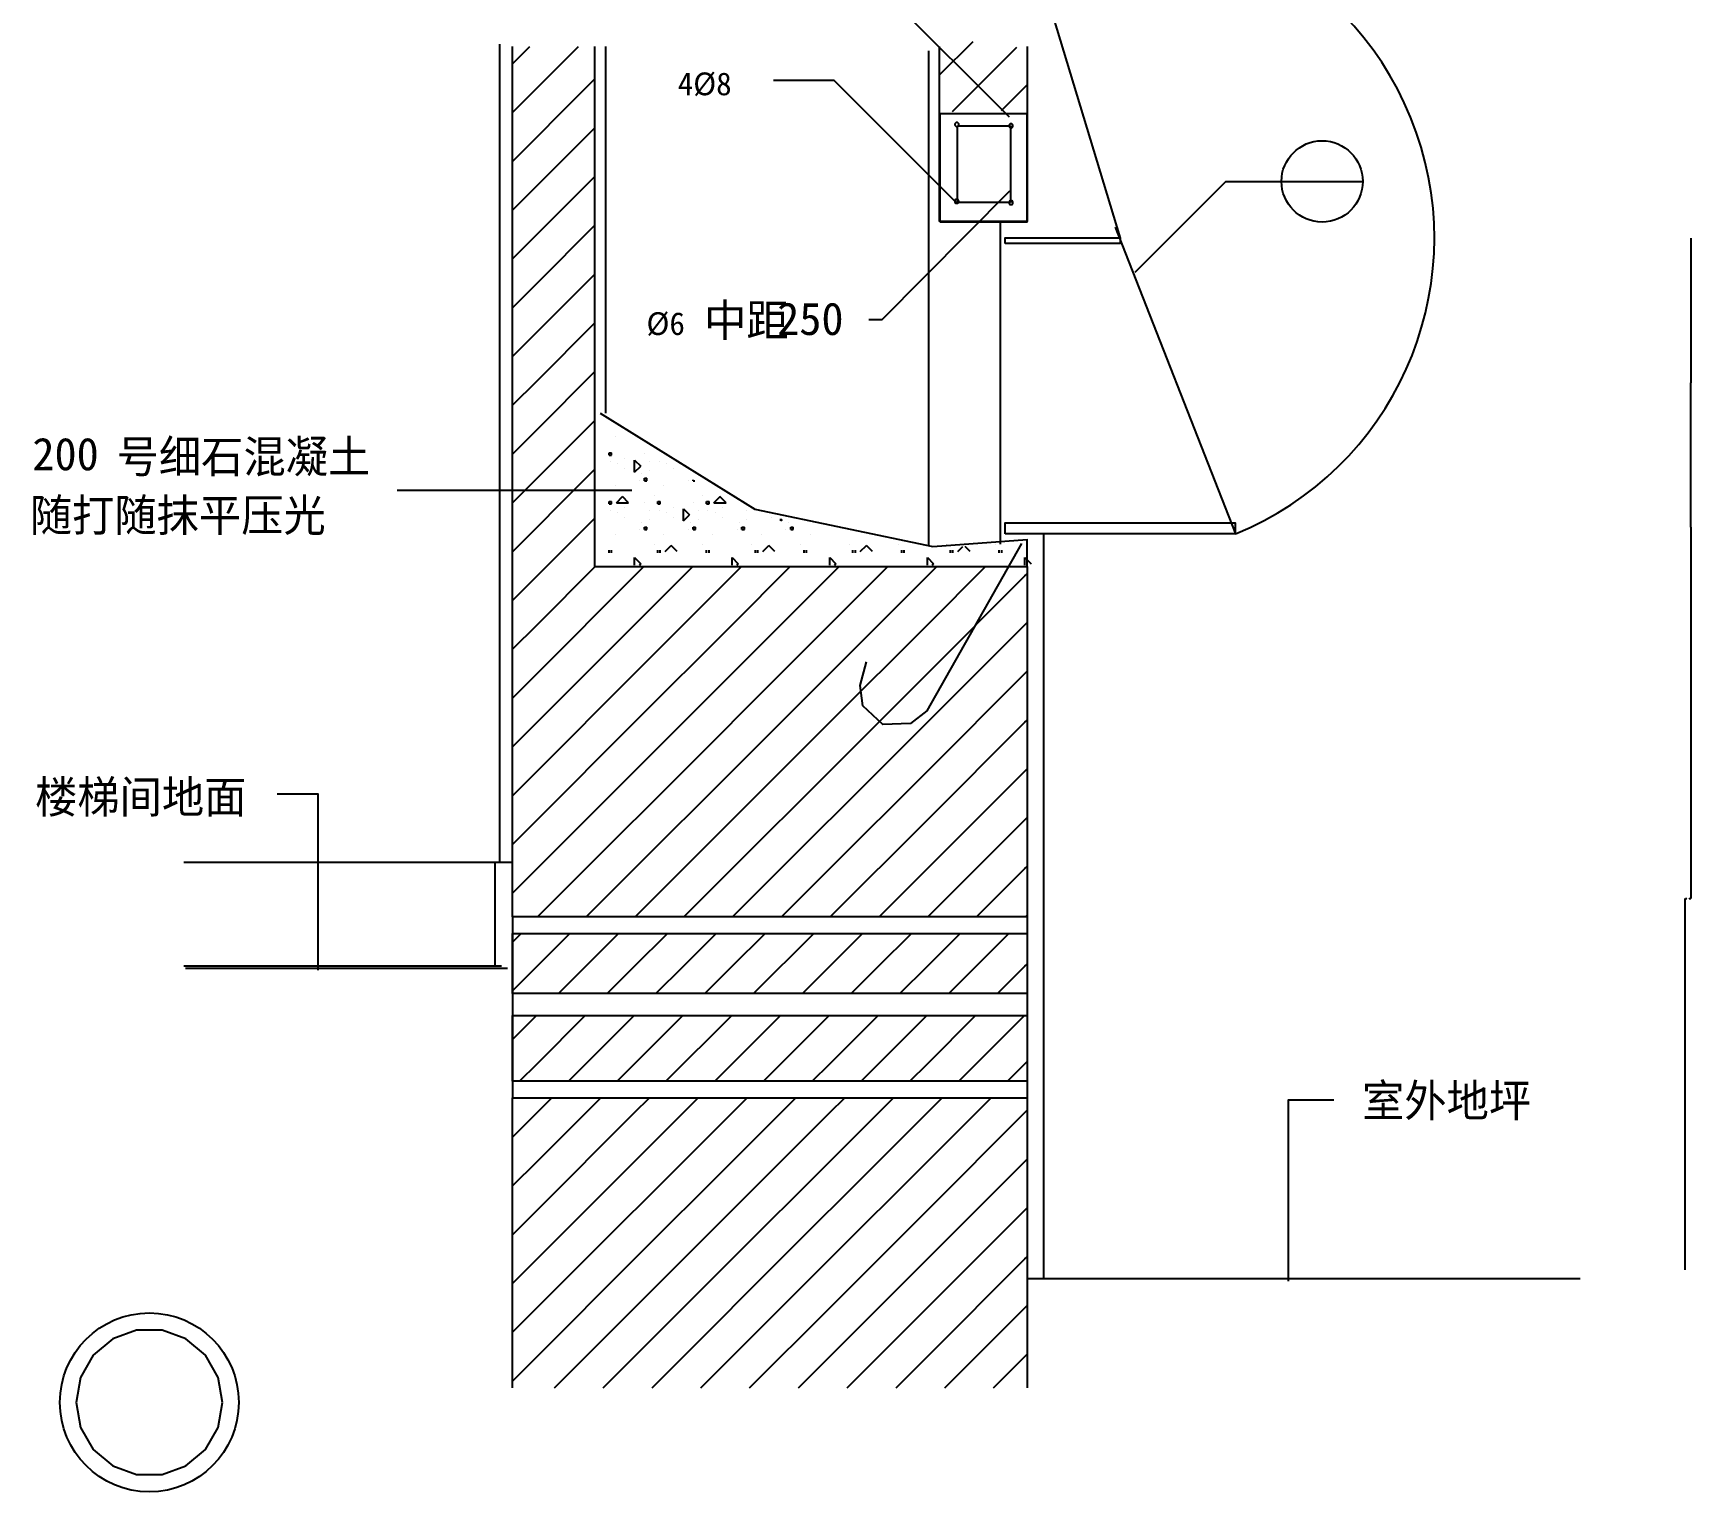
# Model space of a CAD drawing. Header units: metres. Extents: x 18035 to 20202, y 17281 to 21969.
# Drawn here: x 18035 to 20074, y 17281 to 19075 of the extents above; entities that cross this region are included whole.
import ezdxf

# ---------------------------------------------------------------- set-up
doc = ezdxf.new("R2010")
doc.units = ezdxf.units.M
doc.layers.add('ZZ-4', color=3, linetype='Continuous')
doc.layers.add('ZZ-5', color=7, linetype='Continuous')
doc.dimstyles.get("Standard").update_dxf_attribs({"dimtxt": 2.5, "dimasz": 2.5, "dimexe": 1.25, "dimexo": 0.625, "dimtad": 1, "dimcen": 2.5, "dimazin": 3, "dimtfac": 1, "dimtmove": 0, "dimatfit": 3})

# ---------------------------------------------------------------- blocks, each defined once
blk = doc.blocks.new('*D1')
for p, q in [((20073.31, 18467.22), (20073.31, 18010.61)), ((20066.34, 17554), (20066.34, 18010.61)), ((20066.59, 18010.61), (20068.325, 18010.61)), ((20071.325, 18010.61), (20073.06, 18010.61))]:
    blk.add_line(p, q)
at = {"layer": 'Defpoints'}
for p in [(20073.31, 18467.22), (20066.34, 18010.61), (20066.34, 17554)]:
    blk.add_point(p, dxfattribs=at)
at = {"layer": 'ZZ-4', "insert": (20069.825, 18010.61), "char_height": 1, "attachment_point": 5}
blk.add_mtext('750', dxfattribs=at)
blk = doc.blocks.new('*D10')
for p, q in [((20073.31, 18822.75), (20073.31, 18644.98)), ((20073.06, 18644.98), (20072.81, 18644.98)), ((20073.31, 18467.22), (20073.31, 18644.98)), ((20073.31, 18644.98), (20073.31, 18644.98)), ((20073.56, 18644.98), (20073.81, 18644.98))]:
    blk.add_line(p, q)
at = {"layer": 'Defpoints'}
for p in [(20073.31, 18822.75), (20073.31, 18644.98), (20073.31, 18467.22)]:
    blk.add_point(p, dxfattribs=at)
at = {"layer": 'ZZ-4', "insert": (20073.31, 18646.105), "char_height": 1, "attachment_point": 5}
blk.add_mtext('550', dxfattribs=at)

msp = doc.modelspace()

# ---------------------------------------------------------------- linework, layer by layer
for p, q in [((19371.78, 18822.81), (19257.31, 19200)), ((18608.24, 19061.37), (18608.24, 18055.28)), ((18623.97, 19037.14), (18645.4, 19058.57)), ((18654.23, 19007.4), (18705.4, 19058.57)), ((18738.57, 19058.56), (18738.57, 18607.42)), ((19149.19, 19023.44), (19190.39, 19064.65)), ((19165.31, 18978.64), (19244.14, 19057.48)), ((19135.75, 19052.91), (19135.75, 18443.75)), ((18714.23, 19007.4), (18724.98, 19018.14)), ((18623.97, 18917.14), (18714.23, 19007.4)), ((18623.97, 18977.14), (18654.23, 19007.4)), ((18654.23, 19007.4), (18654.23, 19007.4)), ((18714.23, 19007.4), (18714.23, 19007.4)), ((19225.33, 18979.54), (19256.68, 19010.9)), ((18654.23, 18887.4), (18724.98, 18958.14)), ((19171.36, 18960.82), (19236.32, 18960.82)), ((19171.36, 18866.72), (19171.36, 18960.82)), ((19236.32, 18960.82), (19236.32, 18866.72)), ((18654.23, 18827.4), (18724.98, 18898.14)), ((18623.97, 18857.14), (18654.23, 18887.4)), ((18654.23, 18887.4), (18654.23, 18887.4)), ((19236.32, 18866.72), (19171.36, 18866.72)), ((18654.23, 18767.4), (18724.98, 18838.14)), ((19223.64, 18843.02), (19223.64, 18446.25)), ((18623.97, 18797.14), (18654.23, 18827.4)), ((18654.23, 18827.4), (18654.23, 18827.4)), ((18623.97, 18677.14), (18714.23, 18767.4)), ((18623.97, 18737.14), (18654.23, 18767.4)), ((18654.23, 18767.4), (18654.23, 18767.4)), ((18714.23, 18767.4), (18724.98, 18778.14)), ((18714.23, 18767.4), (18714.23, 18767.4)), ((18654.23, 18647.4), (18724.98, 18718.14)), ((18623.97, 18617.14), (18654.23, 18647.4)), ((18654.23, 18587.4), (18724.98, 18658.14)), ((18654.23, 18647.4), (18654.23, 18647.4)), ((18623.97, 18557.14), (18654.23, 18587.4)), ((18654.23, 18527.4), (18724.98, 18598.14)), ((18654.23, 18587.4), (18654.23, 18587.4)), ((18750.23, 18578.4), (18750.23, 18578.4)), ((18742.73, 18558.9), (18745.73, 18558.9)), ((18742.73, 18555.9), (18742.73, 18558.9)), ((18742.73, 18555.9), (18745.73, 18555.9)), ((18744.23, 18548.4), (18744.23, 18548.4)), ((18745.73, 18555.9), (18745.73, 18558.9)), ((18753.23, 18545.4), (18753.23, 18545.4)), ((18762.23, 18551.4), (18762.23, 18551.4)), ((18774.23, 18549.9), (18781.76, 18542.37)), ((18774.23, 18534.9), (18774.23, 18549.9)), ((18786.23, 18557.4), (18786.23, 18557.4)), ((18792.23, 18548.4), (18792.23, 18548.4)), ((18804.23, 18548.4), (18804.23, 18548.4)), ((18813.23, 18545.4), (18813.23, 18545.4)), ((18623.97, 18497.14), (18654.23, 18527.4)), ((18623.97, 18437.14), (18714.23, 18527.4)), ((18654.23, 18527.4), (18654.23, 18527.4)), ((18714.23, 18527.4), (18724.98, 18538.14)), ((18714.23, 18527.4), (18714.23, 18527.4)), ((18762.23, 18539.4), (18762.23, 18539.4)), ((18774.23, 18534.9), (18781.76, 18542.43)), ((18780.23, 18524.4), (18780.23, 18524.4)), ((18783.23, 18533.4), (18783.23, 18533.4)), ((18786.23, 18524.4), (18786.23, 18527.4)), ((18786.23, 18527.4), (18789.23, 18527.4)), ((18786.23, 18524.4), (18789.23, 18524.4)), ((18789.23, 18524.4), (18789.23, 18527.4)), ((18792.23, 18536.4), (18792.23, 18536.4)), ((18822.23, 18539.4), (18822.23, 18539.4)), ((18840.23, 18524.4), (18840.23, 18524.4)), ((18846.23, 18524.4), (18846.23, 18525.62)), ((18846.23, 18524.4), (18848.42, 18524.4)), ((18750.23, 18518.4), (18750.23, 18518.4)), ((18751.73, 18497.4), (18759.26, 18504.93)), ((18766.73, 18497.4), (18759.2, 18504.93)), ((18798.23, 18506.4), (18798.23, 18506.4)), ((18810.23, 18518.4), (18810.23, 18518.4)), ((18858.23, 18506.4), (18858.23, 18506.4)), ((18871.73, 18497.4), (18879.26, 18504.93)), ((18886.73, 18497.4), (18879.2, 18504.93)), ((18742.73, 18498.9), (18745.73, 18498.9)), ((18742.73, 18495.9), (18742.73, 18498.9)), ((18742.73, 18495.9), (18745.73, 18495.9)), ((18744.23, 18488.4), (18744.23, 18488.4)), ((18745.73, 18495.9), (18745.73, 18498.9)), ((18751.73, 18497.4), (18766.73, 18497.4)), ((18753.23, 18485.4), (18753.23, 18485.4)), ((18762.23, 18491.4), (18762.23, 18491.4)), ((18786.23, 18497.4), (18786.23, 18497.4)), ((18792.23, 18488.4), (18792.23, 18488.4)), ((18802.73, 18498.9), (18805.73, 18498.9)), ((18802.73, 18495.9), (18802.73, 18498.9)), ((18802.73, 18495.9), (18805.73, 18495.9)), ((18804.23, 18488.4), (18804.23, 18488.4)), ((18805.73, 18495.9), (18805.73, 18498.9)), ((18813.23, 18485.4), (18813.23, 18485.4)), ((18822.23, 18491.4), (18822.23, 18491.4)), ((18834.23, 18489.9), (18841.76, 18482.37)), ((18834.23, 18474.9), (18834.23, 18489.9)), ((18834.23, 18474.9), (18841.76, 18482.43)), ((18846.23, 18497.4), (18846.23, 18497.4)), ((18852.23, 18488.4), (18852.23, 18488.4)), ((18862.73, 18498.9), (18865.73, 18498.9)), ((18862.73, 18495.9), (18862.73, 18498.9)), ((18862.73, 18495.9), (18865.73, 18495.9)), ((18864.23, 18488.4), (18864.23, 18488.4)), ((18865.73, 18495.9), (18865.73, 18498.9)), ((18871.73, 18497.4), (18886.73, 18497.4)), ((18873.23, 18485.4), (18873.23, 18485.4)), ((18882.23, 18491.4), (18882.23, 18491.4)), ((18912.23, 18488.4), (18912.23, 18488.4)), ((18924.23, 18488.4), (18924.23, 18488.4)), ((18665.72, 18418.89), (18724.98, 18478.14)), ((18762.23, 18479.4), (18762.23, 18479.4)), ((18780.23, 18464.4), (18780.23, 18464.4)), ((18783.23, 18473.4), (18783.23, 18473.4)), ((18786.23, 18464.4), (18786.23, 18467.4)), ((18786.23, 18467.4), (18789.23, 18467.4)), ((18786.23, 18464.4), (18789.23, 18464.4)), ((18789.23, 18464.4), (18789.23, 18467.4)), ((18792.23, 18476.4), (18792.23, 18476.4)), ((18822.23, 18479.4), (18822.23, 18479.4)), ((18840.23, 18464.4), (18840.23, 18464.4)), ((18843.23, 18473.4), (18843.23, 18473.4)), ((18846.23, 18464.4), (18846.23, 18467.4)), ((18846.23, 18467.4), (18849.23, 18467.4)), ((18846.23, 18464.4), (18849.23, 18464.4)), ((18849.23, 18464.4), (18849.23, 18467.4)), ((18852.23, 18476.4), (18852.23, 18476.4)), ((18882.23, 18479.4), (18882.23, 18479.4)), ((18900.23, 18464.4), (18900.23, 18464.4)), ((18903.23, 18473.4), (18903.23, 18473.4)), ((18906.23, 18464.4), (18906.23, 18467.4)), ((18906.23, 18467.4), (18909.23, 18467.4)), ((18906.23, 18464.4), (18909.23, 18464.4)), ((18909.23, 18464.4), (18909.23, 18467.4)), ((18912.23, 18476.4), (18912.23, 18476.4)), ((18942.23, 18479.4), (18942.23, 18479.4)), ((18954.23, 18474.9), (18954.23, 18477.47)), ((18954.23, 18474.9), (18956.15, 18476.82)), ((18960.23, 18464.4), (18960.23, 18464.4)), ((18963.23, 18473.4), (18963.23, 18473.4)), ((18966.23, 18464.4), (18966.23, 18467.4)), ((18966.23, 18467.4), (18969.23, 18467.4)), ((18966.23, 18464.4), (18969.23, 18464.4)), ((18969.23, 18464.4), (18969.23, 18467.4)), ((18750.23, 18458.4), (18750.23, 18458.4)), ((18798.23, 18446.4), (18798.23, 18446.4)), ((18810.23, 18458.4), (18810.23, 18458.4)), ((18811.73, 18437.4), (18819.26, 18444.93)), ((18826.73, 18437.4), (18819.2, 18444.93)), ((18858.23, 18446.4), (18858.23, 18446.4)), ((18870.23, 18458.4), (18870.23, 18458.4)), ((18918.23, 18446.4), (18918.23, 18446.4)), ((18930.23, 18458.4), (18930.23, 18458.4)), ((18931.73, 18437.4), (18939.26, 18444.93)), ((18946.73, 18437.4), (18939.2, 18444.93)), ((18978.23, 18446.4), (18978.23, 18446.4)), ((18990.23, 18458.4), (18990.23, 18458.4)), ((19038.23, 18446.4), (19038.23, 18446.4)), ((19051.73, 18437.4), (19059.26, 18444.93)), ((19066.73, 18437.4), (19059.2, 18444.93)), ((19098.23, 18446.4), (19098.23, 18446.4)), ((19158.23, 18446.4), (19158.23, 18446.4)), ((19171.73, 18437.4), (19177.77, 18443.44)), ((19186.73, 18437.4), (19180.61, 18443.52)), ((19218.23, 18446.4), (19218.23, 18446.4)), ((19277.28, 18459.28), (19277.28, 17543.53)), ((18742.73, 18435.9), (18742.73, 18438.9)), ((18745.73, 18435.9), (18745.73, 18438.9)), ((18774.23, 18429.9), (18781.76, 18422.37)), ((18774.23, 18420.69), (18774.23, 18429.9)), ((18780.02, 18420.69), (18781.76, 18422.43)), ((18802.73, 18435.9), (18802.73, 18438.9)), ((18805.73, 18435.9), (18805.73, 18438.9)), ((18862.73, 18435.9), (18862.73, 18438.9)), ((18865.73, 18435.9), (18865.73, 18438.9)), ((18894.23, 18429.9), (18901.76, 18422.37)), ((18894.23, 18420.69), (18894.23, 18429.9)), ((18900.02, 18420.69), (18901.76, 18422.43)), ((18922.73, 18435.9), (18922.73, 18438.9)), ((18925.73, 18435.9), (18925.73, 18438.9)), ((18982.73, 18435.9), (18982.73, 18438.9)), ((18985.73, 18435.9), (18985.73, 18438.9)), ((19014.23, 18429.9), (19021.76, 18422.37)), ((19014.23, 18420.69), (19014.23, 18429.9)), ((19020.02, 18420.69), (19021.76, 18422.43)), ((19042.73, 18435.9), (19042.73, 18438.9)), ((19045.73, 18435.9), (19045.73, 18438.9)), ((19102.73, 18435.9), (19102.73, 18438.9)), ((19105.73, 18435.9), (19105.73, 18438.9)), ((19134.23, 18429.9), (19141.76, 18422.37)), ((19134.23, 18420.69), (19134.23, 18429.9)), ((19140.02, 18420.69), (19141.76, 18422.43)), ((19162.73, 18435.9), (19162.73, 18438.9)), ((19165.73, 18435.9), (19165.73, 18438.9)), ((19222.73, 18435.9), (19222.73, 18438.9)), ((19225.73, 18435.9), (19225.73, 18438.9)), ((19254.23, 18429.9), (19261.76, 18422.37)), ((19254.23, 18420.69), (19254.23, 18429.9)), ((18623.97, 18377.14), (18654.23, 18407.4)), ((18654.23, 18347.4), (18725.72, 18418.89)), ((18654.23, 18407.4), (18665.72, 18418.89)), ((18654.23, 18287.4), (18774.23, 18407.4)), ((18654.23, 18407.4), (18654.23, 18407.4)), ((18714.23, 18287.4), (18834.23, 18407.4)), ((18774.23, 18407.4), (18785.72, 18418.89)), ((18774.23, 18287.4), (18894.23, 18407.4)), ((18774.23, 18407.4), (18774.23, 18407.4)), ((18834.23, 18407.4), (18845.72, 18418.89)), ((18834.23, 18407.4), (18834.23, 18407.4)), ((18894.23, 18347.4), (18965.72, 18418.89)), ((18894.23, 18407.4), (18905.72, 18418.89)), ((18894.23, 18287.4), (19014.23, 18407.4)), ((18894.23, 18407.4), (18894.23, 18407.4)), ((18954.23, 18287.4), (19074.23, 18407.4)), ((19014.23, 18407.4), (19025.72, 18418.89)), ((19014.23, 18287.4), (19134.23, 18407.4)), ((19014.23, 18407.4), (19014.23, 18407.4)), ((19074.23, 18407.4), (19085.72, 18418.89)), ((19074.23, 18407.4), (19074.23, 18407.4)), ((19134.23, 18347.4), (19205.72, 18418.89)), ((19134.23, 18407.4), (19145.72, 18418.89)), ((19134.23, 18287.4), (19254.23, 18407.4)), ((19134.23, 18407.4), (19134.23, 18407.4)), ((19254.23, 18407.4), (19256.95, 18410.12)), ((19254.23, 18407.4), (19254.23, 18407.4)), ((18623.97, 18317.14), (18654.23, 18347.4)), ((18654.23, 18347.4), (18654.23, 18347.4)), ((18774.23, 18227.4), (18894.23, 18347.4)), ((18894.23, 18347.4), (18894.23, 18347.4)), ((19014.23, 18227.4), (19134.23, 18347.4)), ((19134.23, 18347.4), (19134.23, 18347.4)), ((19194.23, 18287.4), (19256.95, 18350.12)), ((18623.97, 18257.14), (18654.23, 18287.4)), ((18623.97, 18197.14), (18714.23, 18287.4)), ((18654.23, 18167.4), (18774.23, 18287.4)), ((18654.23, 18287.4), (18654.23, 18287.4)), ((18714.23, 18287.4), (18714.23, 18287.4)), ((18774.23, 18167.4), (18894.23, 18287.4)), ((18774.23, 18287.4), (18774.23, 18287.4)), ((18834.23, 18167.4), (18954.23, 18287.4)), ((18894.23, 18167.4), (19014.23, 18287.4)), ((18894.23, 18287.4), (18894.23, 18287.4)), ((18954.23, 18287.4), (18954.23, 18287.4)), ((19014.23, 18167.4), (19134.23, 18287.4)), ((19014.23, 18287.4), (19014.23, 18287.4)), ((19074.23, 18167.4), (19194.23, 18287.4)), ((19134.23, 18167.4), (19254.23, 18287.4)), ((19134.23, 18287.4), (19134.23, 18287.4)), ((19194.23, 18287.4), (19194.23, 18287.4)), ((19254.23, 18287.4), (19256.95, 18290.12)), ((19254.23, 18287.4), (19254.23, 18287.4)), ((18654.23, 18107.4), (18774.23, 18227.4)), ((18774.23, 18227.4), (18774.23, 18227.4)), ((18894.23, 18107.4), (19014.23, 18227.4)), ((19014.23, 18227.4), (19014.23, 18227.4)), ((19134.23, 18107.4), (19254.23, 18227.4)), ((19254.23, 18227.4), (19256.95, 18230.12)), ((19254.23, 18227.4), (19254.23, 18227.4)), ((18623.97, 18137.14), (18654.23, 18167.4)), ((18654.23, 18047.4), (18774.23, 18167.4)), ((18654.23, 18167.4), (18654.23, 18167.4)), ((18714.23, 18047.4), (18834.23, 18167.4)), ((18774.23, 18047.4), (18894.23, 18167.4)), ((18774.23, 18167.4), (18774.23, 18167.4)), ((18834.23, 18167.4), (18834.23, 18167.4)), ((18894.23, 18047.4), (19014.23, 18167.4)), ((18894.23, 18167.4), (18894.23, 18167.4)), ((18954.23, 18047.4), (19074.23, 18167.4)), ((19014.23, 18047.4), (19134.23, 18167.4)), ((19014.23, 18167.4), (19014.23, 18167.4)), ((19074.23, 18167.4), (19074.23, 18167.4)), ((19134.23, 18047.4), (19254.23, 18167.4)), ((19134.23, 18167.4), (19134.23, 18167.4)), ((19254.23, 18167.4), (19256.95, 18170.12)), ((19254.23, 18167.4), (19254.23, 18167.4)), ((18623.97, 18077.14), (18654.23, 18107.4)), ((18654.23, 18107.4), (18654.23, 18107.4)), ((18774.78, 17987.95), (18894.23, 18107.4)), ((18894.23, 18107.4), (18894.23, 18107.4)), ((19014.78, 17987.95), (19134.23, 18107.4)), ((19134.23, 18107.4), (19134.23, 18107.4)), ((19194.23, 18047.4), (19256.95, 18110.12)), ((18602.39, 18054.77), (18602.39, 17928.02)), ((18623.97, 18017.14), (18654.23, 18047.4)), ((18654.23, 18047.4), (18654.23, 18047.4)), ((18654.78, 17987.95), (18714.23, 18047.4)), ((18714.23, 18047.4), (18714.23, 18047.4)), ((18714.78, 17987.95), (18774.23, 18047.4)), ((18774.23, 18047.4), (18774.23, 18047.4)), ((18834.78, 17987.95), (18894.23, 18047.4)), ((18894.23, 18047.4), (18894.23, 18047.4)), ((18894.78, 17987.95), (18954.23, 18047.4)), ((18954.23, 18047.4), (18954.23, 18047.4)), ((18954.78, 17987.95), (19014.23, 18047.4)), ((19014.23, 18047.4), (19014.23, 18047.4)), ((19074.78, 17987.95), (19134.23, 18047.4)), ((19134.23, 18047.4), (19134.23, 18047.4)), ((19134.78, 17987.95), (19194.23, 18047.4)), ((19194.23, 18047.4), (19194.23, 18047.4)), ((19194.78, 17987.95), (19254.23, 18047.4)), ((19254.23, 18047.4), (19256.95, 18050.12)), ((19254.23, 18047.4), (19254.23, 18047.4)), ((19254.78, 17987.95), (19256.95, 17990.12)), ((18623.97, 17957.14), (18634.58, 17967.75)), ((18654.23, 17927.4), (18694.58, 17967.75)), ((18680.51, 17893.68), (18754.58, 17967.75)), ((18774.23, 17927.4), (18814.58, 17967.75)), ((18834.23, 17927.4), (18874.58, 17967.75)), ((18894.23, 17927.4), (18934.58, 17967.75)), ((18920.51, 17893.68), (18994.58, 17967.75)), ((19014.23, 17927.4), (19054.58, 17967.75)), ((19074.23, 17927.4), (19114.58, 17967.75)), ((19134.23, 17927.4), (19174.58, 17967.75)), ((19160.51, 17893.68), (19234.58, 17967.75)), ((18623.97, 17897.14), (18654.23, 17927.4)), ((18654.23, 17927.4), (18654.23, 17927.4)), ((18740.51, 17893.68), (18774.23, 17927.4)), ((18774.23, 17927.4), (18774.23, 17927.4)), ((18800.51, 17893.68), (18834.23, 17927.4)), ((18834.23, 17927.4), (18834.23, 17927.4)), ((18860.51, 17893.68), (18894.23, 17927.4)), ((18894.23, 17927.4), (18894.23, 17927.4)), ((18980.51, 17893.68), (19014.23, 17927.4)), ((19014.23, 17927.4), (19014.23, 17927.4)), ((19040.51, 17893.68), (19074.23, 17927.4)), ((19074.23, 17927.4), (19074.23, 17927.4)), ((19100.51, 17893.68), (19134.23, 17927.4)), ((19134.23, 17927.4), (19134.23, 17927.4)), ((19220.51, 17893.68), (19254.23, 17927.4)), ((19254.23, 17927.4), (19256.95, 17930.12)), ((19254.23, 17927.4), (19254.23, 17927.4)), ((18623.97, 17837.14), (18653.58, 17866.75)), ((18654.23, 17807.4), (18713.58, 17866.75)), ((18714.23, 17807.4), (18773.58, 17866.75)), ((18774.23, 17807.4), (18833.58, 17866.75)), ((18812.78, 17785.94), (18893.58, 17866.75)), ((18894.23, 17807.4), (18953.58, 17866.75)), ((18954.23, 17807.4), (19013.58, 17866.75)), ((19014.23, 17807.4), (19073.58, 17866.75)), ((19052.78, 17785.94), (19133.58, 17866.75)), ((19134.23, 17807.4), (19193.58, 17866.75)), ((19194.23, 17807.4), (19253.58, 17866.75)), ((19254.23, 17807.4), (19256.95, 17810.12)), ((18632.78, 17785.94), (18654.23, 17807.4)), ((18654.23, 17807.4), (18654.23, 17807.4)), ((18692.78, 17785.94), (18714.23, 17807.4)), ((18714.23, 17807.4), (18714.23, 17807.4)), ((18752.78, 17785.94), (18774.23, 17807.4)), ((18774.23, 17807.4), (18774.23, 17807.4)), ((18872.78, 17785.94), (18894.23, 17807.4)), ((18894.23, 17807.4), (18894.23, 17807.4)), ((18932.78, 17785.94), (18954.23, 17807.4)), ((18954.23, 17807.4), (18954.23, 17807.4)), ((18992.78, 17785.94), (19014.23, 17807.4)), ((19014.23, 17807.4), (19014.23, 17807.4)), ((19112.78, 17785.94), (19134.23, 17807.4)), ((19134.23, 17807.4), (19134.23, 17807.4)), ((19172.78, 17785.94), (19194.23, 17807.4)), ((19194.23, 17807.4), (19194.23, 17807.4)), ((19232.78, 17785.94), (19254.23, 17807.4)), ((19254.23, 17807.4), (19254.23, 17807.4)), ((18624.09, 17717.26), (18672.56, 17765.73)), ((18654.23, 17687.4), (18732.56, 17765.73)), ((18654.23, 17627.4), (18774.23, 17747.4)), ((18774.23, 17687.4), (18852.56, 17765.73)), ((18774.23, 17747.4), (18792.56, 17765.73)), ((18774.23, 17747.4), (18774.23, 17747.4)), ((18834.23, 17687.4), (18912.56, 17765.73)), ((18894.23, 17687.4), (18972.56, 17765.73)), ((18894.23, 17627.4), (19014.23, 17747.4)), ((19014.23, 17687.4), (19092.56, 17765.73)), ((19014.23, 17747.4), (19032.56, 17765.73)), ((19014.23, 17747.4), (19014.23, 17747.4)), ((19074.23, 17687.4), (19152.56, 17765.73)), ((19134.23, 17687.4), (19212.56, 17765.73)), ((19134.23, 17627.4), (19254.23, 17747.4)), ((19254.23, 17747.4), (19257.08, 17750.25)), ((19254.23, 17747.4), (19254.23, 17747.4)), ((18624.09, 17657.26), (18654.23, 17687.4)), ((18654.23, 17567.4), (18774.23, 17687.4)), ((18654.23, 17687.4), (18654.23, 17687.4)), ((18714.23, 17567.4), (18834.23, 17687.4)), ((18774.23, 17567.4), (18894.23, 17687.4)), ((18774.23, 17687.4), (18774.23, 17687.4)), ((18834.23, 17687.4), (18834.23, 17687.4)), ((18894.23, 17567.4), (19014.23, 17687.4)), ((18894.23, 17687.4), (18894.23, 17687.4)), ((18954.23, 17567.4), (19074.23, 17687.4)), ((19014.23, 17567.4), (19134.23, 17687.4)), ((19014.23, 17687.4), (19014.23, 17687.4)), ((19074.23, 17687.4), (19074.23, 17687.4)), ((19134.23, 17567.4), (19254.23, 17687.4)), ((19134.23, 17687.4), (19134.23, 17687.4)), ((19254.23, 17687.4), (19257.08, 17690.25)), ((19254.23, 17687.4), (19254.23, 17687.4)), ((18624.09, 17597.26), (18654.23, 17627.4)), ((18654.23, 17627.4), (18654.23, 17627.4)), ((18774.23, 17507.4), (18894.23, 17627.4)), ((18894.23, 17627.4), (18894.23, 17627.4)), ((19014.23, 17507.4), (19134.23, 17627.4)), ((19134.23, 17627.4), (19134.23, 17627.4)), ((19194.23, 17567.4), (19257.08, 17630.25)), ((18624.09, 17537.26), (18654.23, 17567.4)), ((18624.09, 17477.26), (18714.23, 17567.4)), ((18654.23, 17447.4), (18774.23, 17567.4)), ((18654.23, 17567.4), (18654.23, 17567.4)), ((18714.23, 17567.4), (18714.23, 17567.4)), ((18774.23, 17447.4), (18894.23, 17567.4)), ((18774.23, 17567.4), (18774.23, 17567.4)), ((18834.23, 17447.4), (18954.23, 17567.4)), ((18894.23, 17447.4), (19014.23, 17567.4)), ((18894.23, 17567.4), (18894.23, 17567.4)), ((18954.23, 17567.4), (18954.23, 17567.4)), ((19014.23, 17447.4), (19134.23, 17567.4)), ((19014.23, 17567.4), (19014.23, 17567.4)), ((19074.23, 17447.4), (19194.23, 17567.4)), ((19134.23, 17447.4), (19254.23, 17567.4)), ((19134.23, 17567.4), (19134.23, 17567.4)), ((19194.23, 17567.4), (19194.23, 17567.4)), ((19254.23, 17567.4), (19257.08, 17570.25)), ((19254.23, 17567.4), (19254.23, 17567.4)), ((18675.69, 17408.86), (18774.23, 17507.4)), ((18774.23, 17507.4), (18774.23, 17507.4)), ((18915.69, 17408.86), (19014.23, 17507.4)), ((19014.23, 17507.4), (19014.23, 17507.4)), ((19155.69, 17408.86), (19254.23, 17507.4)), ((19254.23, 17507.4), (19257.08, 17510.25)), ((19254.23, 17507.4), (19254.23, 17507.4)), ((18624.09, 17417.26), (18654.23, 17447.4)), ((18654.23, 17447.4), (18654.23, 17447.4)), ((18735.69, 17408.86), (18774.23, 17447.4)), ((18774.23, 17447.4), (18774.23, 17447.4)), ((18795.69, 17408.86), (18834.23, 17447.4)), ((18834.23, 17447.4), (18834.23, 17447.4)), ((18855.69, 17408.86), (18894.23, 17447.4)), ((18894.23, 17447.4), (18894.23, 17447.4)), ((18975.69, 17408.86), (19014.23, 17447.4)), ((19014.23, 17447.4), (19014.23, 17447.4)), ((19035.69, 17408.86), (19074.23, 17447.4)), ((19074.23, 17447.4), (19074.23, 17447.4)), ((19095.69, 17408.86), (19134.23, 17447.4)), ((19134.23, 17447.4), (19134.23, 17447.4)), ((19215.69, 17408.86), (19254.23, 17447.4)), ((19254.23, 17447.4), (19257.08, 17450.25)), ((19254.23, 17447.4), (19254.23, 17447.4))]:
    msp.add_line(p, q)
for points in [[(18623.97, 18418.89), (18623.97, 19058.57)], [(18724.98, 19058.57), (18724.98, 18418.89)], [(19256.95, 19058.57), (19256.95, 18843.1), (19149.21, 18843.1)], [(19149.21, 18843.1), (19149.21, 19058.57)], [(19150.08, 18842.47), (19150.08, 18975.96), (19256.68, 18975.96), (19256.68, 18842.47), (19150.08, 18842.47)], [(19365.05, 18836.28), (19513.19, 18459.1)], [(19230.14, 18816.15), (19230.14, 18822.89), (19371.55, 18822.89), (19371.55, 18816.15), (19230.14, 18816.15)], [(18731.83, 18607.42), (18921.89, 18489.43), (19140.83, 18443.56), (19256.95, 18452.22)], [(19230.14, 18459.28), (19230.14, 18472.75), (19512.97, 18472.75), (19512.97, 18459.28), (19230.14, 18459.28)], [(19249.84, 18447.29), (19133.74, 18241.47), (19113.62, 18226), (19079.56, 18224.45), (19054.8, 18247.66), (19051.7, 18272.42), (19059.44, 18301.82)], [(19256.95, 18418.89), (19256.95, 18452.52)], [(18623.97, 17987.95), (18623.97, 18418.89)], [(18725.72, 18418.89), (19256.95, 18418.89), (19256.95, 17987.95), (19254.16, 17987.95)], [(18219.93, 18055.28), (18623.97, 18055.28)], [(18623.97, 17987.95), (18624.09, 17765.73)], [(19254.16, 17987.95), (18623.97, 17987.95)], [(19256.95, 17990.12), (19257.08, 17765.73)], [(18623.97, 17893.68), (18623.97, 17967.75), (19256.95, 17967.75), (19256.95, 17893.68), (18623.97, 17893.68)], [(18610.5, 17927.35), (18219.93, 17927.35)], [(18221.93, 17924.99), (18617.9, 17924.99)], [(18623.97, 17785.94), (18623.97, 17866.75), (19256.95, 17866.75), (19256.95, 17785.94), (18623.97, 17785.94)], [(18624.09, 17765.55), (18624.09, 17765.73), (19255.83, 17765.73)], [(18624.09, 17408.86), (18624.09, 17765.55)], [(19255.83, 17765.73), (19257.08, 17765.73), (19257.08, 17408.86)], [(19257.08, 17543.53), (19937.2, 17543.53)]]:
    msp.add_lwpolyline(points)
for points in [[(19168.03, 18962.42, 1), (19173.03, 18962.42, 1), (19168.03, 18962.42, 1)], [(19234.52, 18960.79, 1), (19239.52, 18960.79, 1), (19234.52, 18960.79, 1)], [(19167.86, 18868.09, 1), (19172.86, 18868.09, 1), (19167.86, 18868.09, 1)], [(19234.52, 18866.46, 1), (19239.52, 18866.46, 1), (19234.52, 18866.46, 1)]]:
    msp.add_lwpolyline(points, format="xyb")
msp.add_arc((19365.05, 18822.81), 392.73, 292.16, 106.6)
at = {"layer": 'ZZ-4'}
for p, q in [((19090.93, 19115.92), (19235.06, 18971.78)), ((18944.91, 19016.79), (19019.38, 19016.79)), ((19171.08, 18865.13), (19019.38, 19016.79)), ((19078.15, 18722.43), (19235.59, 18880.99)), ((19078.15, 18722.43), (19062.46, 18722.43))]:
    msp.add_line(p, q, dxfattribs=at)
for points in [[(19389.94, 18780.92), (19501.51, 18892.46), (19668.87, 18892.46)], [(18770.85, 18512.23), (18482.2, 18512.23)], [(18384.94, 17922.57), (18384.94, 18138.99), (18334.74, 18138.99)], [(19578.21, 17540.06), (19578.21, 17763.14), (19634, 17763.14)], [(18267.38, 17391.1), (18261.95, 17421.88), (18246.33, 17448.95), (18222.38, 17469.04), (18193.01, 17479.73), (18161.75, 17479.73), (18132.38, 17469.04), (18108.44, 17448.95), (18092.81, 17421.88), (18087.38, 17391.1), (18092.81, 17360.32), (18108.44, 17333.25), (18132.38, 17313.16), (18161.75, 17302.46), (18193.01, 17302.46), (18222.38, 17313.16), (18246.33, 17333.25), (18261.95, 17360.32), (18267.38, 17391.1)]]:
    msp.add_lwpolyline(points, dxfattribs=at)
for centre, radius in [((19619.79, 18892.46), 50), ((18177.38, 17391.1), 110)]:
    msp.add_circle(centre, radius, dxfattribs=at)

# ---------------------------------------------------------------- texts
at = {"layer": 'ZZ-5'}
for s, height, p in [('4%%1298', 28, (18827.21, 18998.46)), ('中距', 40, (18859.6, 18701.7)), ('%%1296', 28, (18788.76, 18703.62)), ('250', 40, (18949.54, 18703.61)), ('200', 40, (18033.55, 18537.32)), ('号细石混凝土', 40, (18137.08, 18534.19)), ('随打随抹平压光', 40, (18030.41, 18462.05)), ('楼梯间地面', 40, (18036.85, 18115.58)), ('室外地坪', 40, (19668.87, 17742.22))]:
    msp.add_text(s, height=height, dxfattribs=at).set_placement(p)

# ---------------------------------------------------------------- dimensions: what is measured, and where the dimension line sits
at = {"layer": 'ZZ-4'}
for base, p1, p2, text, picture, middle in [((20073.31, 18644.98), (20073.31, 18467.22), (20073.31, 18822.75), '550', '*D10', (20073.31, 18646.105)), ((20066.34, 18010.61), (20066.34, 17554), (20073.31, 18467.22), '750', '*D1', (20069.825, 18010.61))]:
    dim = msp.add_linear_dim(base=base, p1=p1, p2=p2, text=text, dimstyle='Standard', dxfattribs=at)
    dim.commit()
    dim.dimension.update_dxf_attribs({"geometry": picture, "text_midpoint": middle})

doc.saveas('drawing.dxf')
